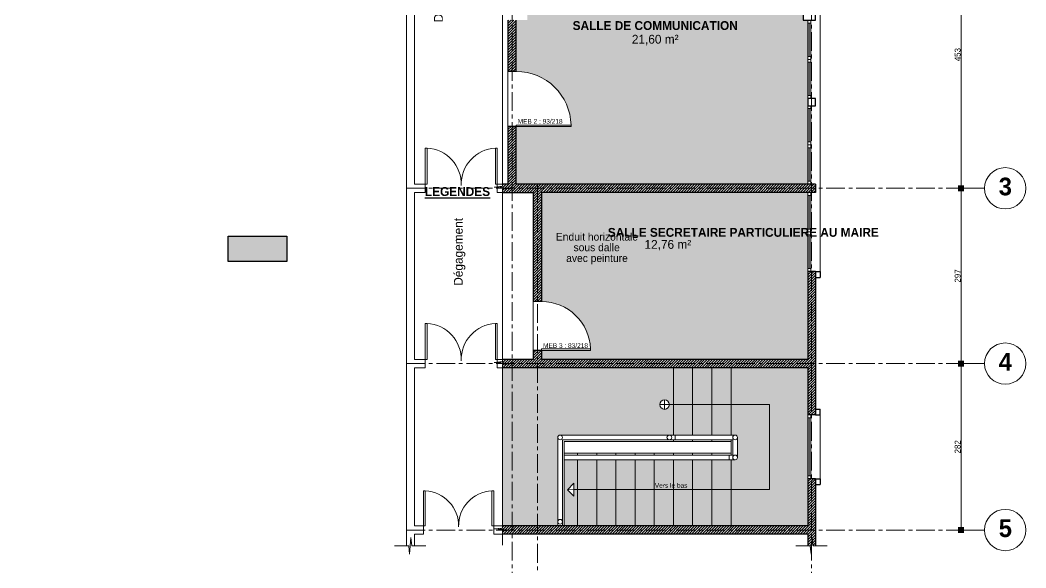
# Model space of a CAD drawing. Header units: centimetres. Extents: x -15293 to 11572, y -4790 to 2619.
# Drawn here: x -13590 to -11886, y -458 to 470 of the extents above; entities that cross this region are included whole.
import ezdxf

# ---------------------------------------------------------------- set-up
doc = ezdxf.new("R2010")
doc.units = ezdxf.units.CM
doc.linetypes.add('Axe', pattern=[1093.611073, 529.166651, -211.666656, 141.111112, -211.666656])
doc.linetypes.add('CENTER', pattern=[50.8, 31.75, -6.35, 6.35, -6.35])
doc.layers.get('0').update_dxf_attribs({"lineweight": 0})
for name, color, linetype, lineweight in [('Escalier', 7, 'Continuous', 9), ('Partie coupée', 7, 'Continuous', 30), ('Poteaux', 7, 'Continuous', 30), ('Symbole de rupture', 6, 'Continuous', 0), ('TSJ_MENUISERIE', 150, 'Continuous', 15), ('TSJ_MUR', 1, 'Continuous', 30), ('TSJ_VUE', 5, 'Continuous', 13)]:
    doc.layers.add(name, color=color, linetype=linetype, lineweight=lineweight)
for name, color, linetype in [('Garde corps métallique', 20, 'Continuous'), ('Ligne de foulée', 7, 'Continuous'), ('MArque de rupture', 7, 'Continuous'), ('TSJ_LEGENDE', 6, 'Continuous'), ('TSJ_PLAFONNAGE', 110, 'Continuous'), ('TSJ_TEXTE', 6, 'Continuous')]:
    doc.layers.add(name, color=color, linetype=linetype)
for name, color, linetype, lineweight, true_color in [('Partie Non étudiée', 7, 'Continuous', 0, 0xa8a8a8), ('TSJ_AXE', 7, 'CENTER', 0, 0xb80000), ('TSJ_HACHURE', 7, 'Axe', 0, 0x969696)]:
    doc.layers.add(name, color=color, linetype=linetype, lineweight=lineweight, true_color=true_color)
doc.styles.get("Standard").update_dxf_attribs({"font": 'GOTHIC.TTF'})
doc.dimstyles.new('Axe cotation', dxfattribs={"dimtxt": 10, "dimasz": 10, "dimexe": 10.625, "dimexo": 5, "dimtad": 1, "dimtxsty": 'Standard', "dimblk": 'BOXFILLED', "dimcen": 8, "dimadec": 0, "dimazin": 0, "dimtfac": 1, "dimtmove": 0, "dimatfit": 3, "dimldrblk": 'BOXFILLED', "dimfxl": 1, "dimlwd": 9, "dimlwe": 9, "dimarcsym": 0})

# ---------------------------------------------------------------- blocks, each defined once
blk = doc.blocks.new('Marque de rupture')
at = {"layer": 'Symbole de rupture', "lineweight": 20}
for p, q in [((0, -3.6), (0, 20.4)), ((0, -3.6), (-14.1, -5.1)), ((14.1, -7.1), (-14.1, -5.1)), ((0, -8.6), (14.1, -7.1)), ((0, -8.6), (0, -32.6))]:
    blk.add_line(p, q, dxfattribs=at)
blk = doc.blocks.new('_BoxFilled')
at = {"color": 0, "linetype": 'ByBlock', "lineweight": -2}
blk.add_line((-0.5, 0), (-1, 0), dxfattribs=at)
at = {"color": 0, "linetype": 'ByBlock'}
blk.add_solid([(-0.5, 0.5), (0.5, 0.5), (-0.5, -0.5), (0.5, -0.5)], dxfattribs=at)
blk = doc.blocks.new('*D444')
at = {"layer": 'Defpoints', "color": 0, "linetype": 'ByBlock', "transparency": 16777216}
for p in [(-11955.7, 638), (-11995.4, 185), (-11955.7, 185)]:
    blk.add_point(p, dxfattribs=at)
at = {"layer": 'TSJ_AXE', "color": 0, "linetype": 'ByBlock', "lineweight": 9, "transparency": 16777216}
for p, q in [((-11960.7, 638), (-12006, 638)), ((-11995.4, 628), (-11995.4, 195)), ((-11960.7, 185), (-12006, 185))]:
    blk.add_line(p, q, dxfattribs=at)
at = {"layer": 'TSJ_AXE', "color": 0, "linetype": 'ByBlock', "lineweight": 9, "transparency": 16777216, "xscale": 10, "yscale": 10, "zscale": 10}
for p, rotation in [((-11995.4, 638), 90), ((-11995.4, 185), 270)]:
    blk.add_blockref('_BoxFilled', p, dxfattribs=dict(at, rotation=rotation))
at = {"layer": 'TSJ_AXE', "color": 0, "linetype": 'ByBlock', "transparency": 16777216, "insert": (-12001.3, 411.5), "char_height": 10, "attachment_point": 5, "rotation": 90}
blk.add_mtext('453', dxfattribs=at)
blk = doc.blocks.new('*D445')
at = {"layer": 'Defpoints', "color": 0, "linetype": 'ByBlock', "transparency": 16777216}
for p in [(-11955.7, 185), (-11995.4, -112), (-11955.7, -112)]:
    blk.add_point(p, dxfattribs=at)
at = {"layer": 'TSJ_AXE', "color": 0, "linetype": 'ByBlock', "lineweight": 9, "transparency": 16777216}
for p, q in [((-11960.7, 185), (-12006, 185)), ((-11995.4, 175), (-11995.4, -102)), ((-11960.7, -112), (-12006, -112))]:
    blk.add_line(p, q, dxfattribs=at)
at = {"layer": 'TSJ_AXE', "color": 0, "linetype": 'ByBlock', "lineweight": 9, "transparency": 16777216, "xscale": 10, "yscale": 10, "zscale": 10}
for p, rotation in [((-11995.4, 185), 90), ((-11995.4, -112), 270)]:
    blk.add_blockref('_BoxFilled', p, dxfattribs=dict(at, rotation=rotation))
at = {"layer": 'TSJ_AXE', "color": 0, "linetype": 'ByBlock', "transparency": 16777216, "insert": (-12001.3, 36.5), "char_height": 10, "attachment_point": 5, "rotation": 90}
blk.add_mtext('297', dxfattribs=at)
blk = doc.blocks.new('*D446')
at = {"layer": 'Defpoints', "color": 0, "linetype": 'ByBlock', "transparency": 16777216}
for p in [(-11955.7, -112), (-11995.4, -394), (-11955.7, -394)]:
    blk.add_point(p, dxfattribs=at)
at = {"layer": 'TSJ_AXE', "color": 0, "linetype": 'ByBlock', "lineweight": 9, "transparency": 16777216}
for p, q in [((-11960.7, -112), (-12006, -112)), ((-11995.4, -122), (-11995.4, -384)), ((-11960.7, -394), (-12006, -394))]:
    blk.add_line(p, q, dxfattribs=at)
at = {"layer": 'TSJ_AXE', "color": 0, "linetype": 'ByBlock', "lineweight": 9, "transparency": 16777216, "xscale": 10, "yscale": 10, "zscale": 10}
for p, rotation in [((-11995.4, -112), 90), ((-11995.4, -394), 270)]:
    blk.add_blockref('_BoxFilled', p, dxfattribs=dict(at, rotation=rotation))
at = {"layer": 'TSJ_AXE', "color": 0, "linetype": 'ByBlock', "transparency": 16777216, "insert": (-12001.3, -253), "char_height": 10, "attachment_point": 5, "rotation": 90}
blk.add_mtext('282', dxfattribs=at)

msp = doc.modelspace()

# ---------------------------------------------------------------- hatches: boundary and pattern name
at = {"layer": 'TSJ_HACHURE', "lineweight": 0, "true_color": 0xc7c8ca}
h = msp.add_hatch(dxfattribs=at)
h.set_pattern_fill('ANSI31', color=9)
h.set_pattern_definition([(45, (-12966.9354, 0), (-2.245064, 2.245064), [])])
h.paths.add_polyline_path([(-12733.18, 1069.989), (-12733.18, 821.489), (-12772.18, 821.489), (-12772.18, 817.921), (-12786.322, 816.421), (-12758.038, 814.421), (-12772.18, 812.921), (-12772.18, 807.489), (-12733.18, 807.489), (-12733.18, 787.489), (-12720.18, 787.489), (-12720.18, 1069.989), (-12692.18, 1069.989), (-12692.18, 1094.989), (-12772.18, 1094.989), (-12772.18, 1085.17), (-12786.322, 1083.67), (-12758.038, 1081.67), (-12772.18, 1080.17), (-12772.18, 1069.989)])
h.paths.add_polyline_path([(-12242.18, 1094.989), (-12263.18, 1094.989), (-12263.18, 1069.989), (-12255.18, 1069.989), (-12255.18, 922.989), (-12242.18, 922.989)])
h.paths.add_polyline_path([(-12242.18, 630.989), (-12242.18, 644.989), (-12720.18, 644.989), (-12720.18, 694.989), (-12733.18, 694.989), (-12733.18, 644.989), (-12763.18, 644.989), (-12763.18, 496.489), (-12749.18, 496.489), (-12749.18, 630.989)])
h.paths.add_polyline_path([(-12749.18, 469.989), (-12763.18, 469.989), (-12763.18, 382.989), (-12749.18, 382.989)])
h.paths.add_polyline_path([(-12749.18, 289.989), (-12763.18, 289.989), (-12763.18, 191.989), (-12772.18, 191.989), (-12772.18, 188.421), (-12781.18, 187.466), (-12781.18, 186.557), (-12758.038, 184.921), (-12772.18, 183.421), (-12772.18, 177.989), (-12720.18, 177.989), (-12720.18, -7.011), (-12706.18, -7.011), (-12706.18, 177.989), (-12242.18, 177.989), (-12242.18, 191.989), (-12749.18, 191.989)])
h.paths.add_polyline_path([(-12242.18, 43.989), (-12255.18, 43.989), (-12255.18, -105.011), (-12706.18, -105.011), (-12706.18, -90.011), (-12720.18, -90.011), (-12720.18, -105.011), (-12772.18, -105.011), (-12772.18, -108.579), (-12781.18, -109.534), (-12781.18, -110.443), (-12758.038, -112.079), (-12772.18, -113.579), (-12772.18, -119.011), (-12255.18, -119.011), (-12255.18, -199.011), (-12242.18, -199.011)])
h.paths.add_polyline_path([(-12242.18, -307.011), (-12255.18, -307.011), (-12255.18, -387.011), (-12772.18, -387.011), (-12772.18, -390.579), (-12786.322, -392.079), (-12758.038, -394.079), (-12772.18, -395.579), (-12772.18, -401.011), (-12255.18, -401.011), (-12255.18, -421.011), (-12251.18, -421.011), (-12249.68, -435.153), (-12247.68, -406.869), (-12246.18, -421.011), (-12242.18, -421.011)])
at = {"layer": 'TSJ_PLAFONNAGE'}
h = msp.add_hatch(dxfattribs=at)
h.set_pattern_fill('ANSI36', color=256, scale=3)
h.paths.add_polyline_path([(-14474.374, -1165.011), (-14488.374, -1165.011), (-14488.374, -1142.011), (-14794.374, -1142.011), (-14794.374, -1164.011), (-14704.374, -1164.011), (-14704.374, -1167.011, -0.40407836), (-14794.374, -1254.011), (-14794.374, -1269.011), (-14488.374, -1248.011), (-14488.374, -1235.011), (-14474.374, -1235.011), (-14474.374, -1168.011)])
h.paths.add_polyline_path([(-14560.037, -1386.175), (-14562.319, -1379.365), (-14558.888, -1385.65), (-14487.484, -1352.981), (-14487.484, -1327.08), (-14495.56, -1326.509), (-14487.484, -1325.652), (-14487.484, -1260.981), (-14793.484, -1281.981), (-14793.484, -1299.011, -0.40407836), (-14703.484, -1386.011), (-14703.484, -1389.011), (-14793.484, -1389.011), (-14793.484, -1492.981)])
h.paths.add_polyline_path([(-14301.374, -1142.011), (-14474.374, -1142.011), (-14474.374, -1165.011), (-14404.374, -1165.011), (-14404.374, -1168.011), (-14404.438, -1168.011, -0.40171217), (-14474.374, -1235.011), (-14474.374, -1280.011), (-14387.379, -1280.011), (-14386.874, -1272.869), (-14386.116, -1280.011), (-14301.374, -1280.011)])
h.paths.add_polyline_path([(-14300.374, -401.011), (-14794.374, -401.011), (-14794.374, -563.011, -0.40452533), (-14700.374, -654.011), (-14700.374, -657.011), (-14794.374, -657.011), (-14794.374, -675.011), (-14300.374, -675.011), (-14300.374, -670.011), (-14300.374, -542.011)])
h.paths.add_polyline_path([(-14300.374, 43.989), (-14300.374, 48.989), (-14300.374, 177.989), (-14794.374, 177.989), (-14794.374, 4.989, -0.40407836), (-14704.374, -82.011), (-14704.374, -85.011), (-14794.374, -85.011), (-14794.374, -105.011), (-14300.374, -105.011)])
h.paths.add_polyline_path([(-14300.374, 469.989), (-14308.374, 469.989), (-14308.374, 496.989), (-14300.374, 496.989), (-14300.374, 501.989), (-14300.374, 630.989), (-14794.374, 630.989), (-14794.374, 496.489), (-14775.374, 496.489), (-14775.374, 469.989), (-14794.374, 469.989), (-14794.374, 383.989, -0.40452533), (-14700.374, 292.989), (-14700.374, 289.989), (-14794.374, 289.989), (-14794.374, 191.989), (-14300.374, 191.989), (-14300.374, 196.989), (-14300.374, 324.989), (-14300.374, 336.989), (-14300.374, 341.989)])
h.paths.add_polyline_path([(-15193.502, 104.032), (-15293.371, 104.032), (-15293.371, 60.885), (-15193.502, 60.885)])
h.paths.add_polyline_path([(-12756.18, -119.011), (-12772.18, -119.011), (-12772.18, -137.579), (-12772.18, -387.011), (-12756.18, -387.011)])
h.paths.add_polyline_path([(-12713.18, -119.011), (-12756.18, -119.011), (-12756.18, -387.011), (-12713.18, -387.011)])
h.paths.add_polyline_path([(-12505.68, -181.511, -1), (-12489.68, -181.511), (-12482.68, -181.511), (-12482.68, -119.011), (-12713.18, -119.011), (-12713.18, -387.011), (-12678.68, -387.011), (-12678.68, -237.011, -0.41421356), (-12674.68, -233.011), (-12482.68, -233.011), (-12482.68, -181.511), (-12489.68, -181.511, -1)])
h.paths.add_polyline_path([(-12450.18, -119.011), (-12482.68, -119.011), (-12482.68, -181.511), (-12450.18, -181.511)])
h.paths.add_polyline_path([(-12417.68, -119.011), (-12450.18, -119.011), (-12450.18, -181.511), (-12417.68, -181.511)])
h.paths.add_polyline_path([(-12385.18, -119.011), (-12417.68, -119.011), (-12417.68, -181.511), (-12385.18, -181.511)])
h.paths.add_polyline_path([(-12450.18, -181.511), (-12482.68, -181.511), (-12482.68, -233.011), (-12450.18, -233.011)])
h.paths.add_polyline_path([(-12417.68, -181.511), (-12450.18, -181.511), (-12450.18, -233.011), (-12417.68, -233.011)])
h.paths.add_polyline_path([(-12385.18, -181.511), (-12417.68, -181.511), (-12417.68, -233.011), (-12385.18, -233.011)])
h.paths.add_polyline_path([(-12255.18, -119.011), (-12385.18, -119.011), (-12385.18, -181.511), (-12320.18, -181.511), (-12320.18, -325.593), (-12385.18, -325.593), (-12385.18, -387.011), (-12255.18, -387.011), (-12255.18, -307.011), (-12255.18, -302.011), (-12255.18, -199.011)])
h.paths.add_polyline_path([(-12320.18, -181.511), (-12385.18, -181.511), (-12385.18, -233.011), (-12378.18, -233.011, -0.41421356), (-12374.18, -237.011), (-12374.18, -271.011, -0.41421356), (-12378.18, -275.011), (-12385.18, -275.011), (-12385.18, -325.593), (-12320.18, -325.593)], flags=17)
h.paths.add_polyline_path([(-12385.18, -275.011), (-12417.68, -275.011), (-12417.68, -325.593), (-12385.18, -325.593)])
h.paths.add_polyline_path([(-12385.18, -325.593), (-12417.68, -325.593), (-12417.68, -387.011), (-12385.18, -387.011)])
h.paths.add_polyline_path([(-12417.68, -325.593), (-12450.18, -325.593), (-12450.18, -387.011), (-12417.68, -387.011)])
h.paths.add_polyline_path([(-12417.68, -275.011), (-12450.18, -275.011), (-12450.18, -325.593), (-12417.68, -325.593)])
h.paths.add_polyline_path([(-12450.18, -275.011), (-12482.68, -275.011), (-12482.68, -325.593), (-12450.18, -325.593)])
h.paths.add_polyline_path([(-12450.18, -325.593), (-12482.68, -325.593), (-12482.68, -387.011), (-12450.18, -387.011)])
h.paths.add_polyline_path([(-12482.68, -325.593), (-12515.18, -325.593), (-12515.18, -387.011), (-12482.68, -387.011)])
h.paths.add_polyline_path([(-12482.68, -275.011), (-12515.18, -275.011), (-12515.18, -325.593), (-12482.68, -325.593)], flags=17)
h.paths.add_polyline_path([(-12515.18, -275.011), (-12547.68, -275.011), (-12547.68, -325.593), (-12515.18, -325.593)], flags=17)
h.paths.add_polyline_path([(-12515.18, -325.593), (-12547.68, -325.593), (-12547.68, -387.011), (-12515.18, -387.011)])
h.paths.add_polyline_path([(-12547.68, -325.593), (-12580.18, -325.593), (-12580.18, -387.011), (-12547.68, -387.011)])
h.paths.add_polyline_path([(-12547.68, -275.011), (-12580.18, -275.011), (-12580.18, -325.593), (-12547.68, -325.593)], flags=17)
h.paths.add_polyline_path([(-12580.18, -275.011), (-12612.68, -275.011), (-12612.68, -325.593), (-12580.18, -325.593)], flags=17)
h.paths.add_polyline_path([(-12580.18, -325.593), (-12612.68, -325.593), (-12612.68, -387.011), (-12580.18, -387.011)])
h.paths.add_polyline_path([(-12612.68, -325.593), (-12645.18, -325.593), (-12645.18, -387.011), (-12612.68, -387.011)])
h.paths.add_polyline_path([(-12612.68, -275.011), (-12645.18, -275.011), (-12645.18, -325.593), (-12612.68, -325.593)], flags=17)
h.paths.add_polyline_path([(-12645.18, -275.011), (-12667.68, -275.011), (-12667.68, -387.011), (-12645.18, -387.011), (-12645.18, -325.593), (-12651.375, -325.593), (-12651.375, -336.371), (-12662.258, -325.648), (-12651.375, -314.764), (-12651.375, -325.593), (-12645.18, -325.593)])
h.paths.add_polyline_path([(-12255.18, 777.989), (-12255.18, 789.989), (-12255.18, 794.989), (-12255.18, 922.989), (-12255.18, 1069.989), (-12263.18, 1069.989), (-12268.18, 1069.989), (-12361.18, 1069.989), (-12373.68, 1069.989), (-12378.68, 1069.989), (-12471.68, 1069.989), (-12483.68, 1069.989), (-12488.68, 1069.989), (-12581.68, 1069.989), (-12594.18, 1069.989), (-12599.18, 1069.989), (-12692.18, 1069.989), (-12720.18, 1069.989), (-12720.18, 787.489, -0.41404203), (-12627.657, 694.989), (-12720.18, 694.989), (-12720.18, 644.989), (-12255.18, 644.989), (-12255.18, 649.989)])
h.paths.add_polyline_path([(-12255.18, 469.989), (-12263.18, 469.989), (-12263.18, 496.989), (-12255.18, 496.989), (-12255.18, 501.989), (-12255.18, 630.989), (-12720.18, 630.989), (-12749.18, 630.989), (-12749.18, 496.489), (-12730.18, 496.489), (-12730.18, 469.989), (-12749.18, 469.989), (-12749.18, 382.989, -0.4140439), (-12656.158, 289.989), (-12749.18, 289.989), (-12749.18, 191.989), (-12255.18, 191.989), (-12255.18, 196.989), (-12255.18, 324.989), (-12255.18, 336.989), (-12255.18, 341.989)])
h.paths.add_polyline_path([(-13137.447, 104.032), (-13237.316, 104.032), (-13237.316, 60.885), (-13137.447, 60.885)])
h.paths.add_polyline_path([(-12255.18, 48.989), (-12255.18, 177.989), (-12706.18, 177.989), (-12706.18, -7.011, -0.40318823), (-12623.18, -87.011), (-12623.18, -90.011), (-12706.18, -90.011), (-12706.18, -105.011), (-12255.18, -105.011), (-12255.18, 43.989)])
h.paths.add_polyline_path([(-12343.642, -103.754), (-12343.642, -83.322), (-12365.23, -83.322), (-12365.23, -103.754)], flags=24)
h.paths.add_polyline_path([(-12539.449, 73.396), (-12447.567, 73.396), (-12447.567, 105.777), (-12539.449, 105.777)], flags=24)
h.paths.add_polyline_path([(-12692.551, 94.359), (-12267.856, 94.359), (-12267.856, 127.179), (-12692.551, 127.179)], flags=24)
h.paths.add_polyline_path([(-12534.91, 848.484), (-12443.029, 848.484), (-12443.029, 880.865), (-12534.91, 880.865)], flags=24)
h.paths.add_polyline_path([(-12582.45, 869.447), (-12391.615, 869.447), (-12391.615, 902.266), (-12582.45, 902.266)], flags=24)
h.paths.add_polyline_path([(-12559.676, 421.008), (-12467.795, 421.008), (-12467.795, 453.389), (-12559.676, 453.389)], flags=24)
h.paths.add_polyline_path([(-12655.779, 444.811), (-12370.162, 444.811), (-12370.162, 477.63), (-12655.779, 477.63)], flags=24)
h.paths.add_polyline_path([(-12516.625, -327.17), (-12454.727, -327.17), (-12454.727, -309.9), (-12516.625, -309.9)], flags=9)
h.paths.add_polyline_path([(-14593.254, 456.561), (-14501.373, 456.561), (-14501.373, 488.942), (-14593.254, 488.942)], flags=24)
h.paths.add_polyline_path([(-14728.947, 478.903), (-14379.414, 478.903), (-14379.414, 511.723), (-14728.947, 511.723)], flags=24)
h.paths.add_polyline_path([(-14591.242, 33.333), (-14499.36, 33.333), (-14499.36, 65.714), (-14591.242, 65.714)], flags=24)
h.paths.add_polyline_path([(-14739.324, 55.753), (-14332.168, 55.753), (-14332.168, 113.95), (-14739.324, 113.95)], flags=24)
h.paths.add_polyline_path([(-14596.604, -582.984), (-14504.723, -582.984), (-14504.723, -550.603), (-14596.604, -550.603)], flags=24)
h.paths.add_polyline_path([(-14644.84, -562.786), (-14450.672, -562.786), (-14450.672, -529.966), (-14644.84, -529.966)], flags=24)
h.paths.add_polyline_path([(-14679.356, -1383.576), (-14599.048, -1383.576), (-14599.048, -1351.195), (-14679.356, -1351.195)], flags=24)
h.paths.add_polyline_path([(-14682.181, -1358.113), (-14594.49, -1358.113), (-14594.49, -1299.916), (-14682.181, -1299.916)], flags=24)
h.paths.add_polyline_path([(-14660.538, -1239.518), (-14580.231, -1239.518), (-14580.231, -1207.137), (-14660.538, -1207.137)], flags=24)
h.paths.add_polyline_path([(-14680.842, -1221.449), (-14558.919, -1221.449), (-14558.919, -1188.63), (-14680.842, -1188.63)], flags=24)
h.paths.add_polyline_path([(-14485.895, -1181.958), (-14405.055, -1181.958), (-14405.055, -1164.688), (-14485.895, -1164.688)], flags=25)
h.paths.add_polyline_path([(-14421.375, -1261.363), (-14341.068, -1261.363), (-14341.068, -1228.982), (-14421.375, -1228.982)], flags=24)
h.paths.add_polyline_path([(-14421.389, -1239.558), (-14344.559, -1239.558), (-14344.559, -1181.739), (-14421.389, -1181.739)], flags=24)
h.paths.add_polyline_path([(-14660.538, -1239.518), (-14580.231, -1239.518), (-14580.231, -1207.137), (-14660.538, -1207.137)], flags=24)
h.paths.add_polyline_path([(-14680.842, -1221.449), (-14558.919, -1221.449), (-14558.919, -1188.63), (-14680.842, -1188.63)], flags=24)
h.paths.add_polyline_path([(-14485.895, -1181.958), (-14405.055, -1181.958), (-14405.055, -1164.688), (-14485.895, -1164.688)], flags=24)

# ---------------------------------------------------------------- linework, layer by layer
at = {"layer": 'Escalier', "lineweight": 9}
for p, q in [((-12580.18, -264.011), (-12580.18, -267.011)), ((-12547.68, -264.011), (-12547.68, -267.011)), ((-12515.18, -264.011), (-12515.18, -267.011)), ((-12482.68, -264.011), (-12482.68, -267.011)), ((-12450.18, -264.011), (-12450.18, -267.011)), ((-12417.68, -264.011), (-12417.68, -267.011))]:
    msp.add_line(p, q, dxfattribs=at)
at = {"layer": 'Garde corps métallique', "lineweight": 9}
for p, q in [((-12678.68, -237.011), (-12678.68, -387.011)), ((-12674.68, -233.011), (-12378.18, -233.011)), ((-12479.68, -233.011), (-12479.68, -241.011)), ((-12374.18, -237.011), (-12374.18, -271.011)), ((-12670.68, -241.011), (-12382.18, -241.011)), ((-12670.68, -241.011), (-12670.68, -387.011)), ((-12382.18, -241.011), (-12382.18, -267.011)), ((-12382.18, -267.011), (-12667.68, -267.011)), ((-12388.18, -275.011), (-12388.18, -267.011)), ((-12378.18, -275.011), (-12667.68, -275.011))]:
    msp.add_line(p, q, dxfattribs=at)
at = {"layer": 'Garde corps métallique', "lineweight": 20}
for centre in [(-12674.68, -237.011), (-12489.68, -237.011), (-12378.18, -237.011), (-12378.18, -271.011), (-12674.68, -380.011)]:
    msp.add_circle(centre, 4, dxfattribs=at)
at = {"layer": 'Ligne de foulée', "lineweight": 20}
for p, q in [((-12489.68, -181.511), (-12505.68, -181.511)), ((-12497.68, -189.511), (-12497.68, -173.511)), ((-12662.258, -325.648), (-12651.375, -325.568))]:
    msp.add_line(p, q, dxfattribs=at)
at = {"layer": 'Ligne de foulée', "lineweight": 0}
msp.add_lwpolyline([(-12489.68, -181.511), (-12320.18, -181.511), (-12320.18, -325.593), (-12651.375, -325.593)], dxfattribs=at)
at = {"layer": 'Ligne de foulée', "lineweight": 20}
msp.add_lwpolyline([(-12651.375, -336.371), (-12651.375, -314.764), (-12662.258, -325.648)], close=True, dxfattribs=at)
msp.add_circle((-12497.68, -181.511), 8, dxfattribs=at)
at = {"layer": 'MArque de rupture', "lineweight": 0}
for p, q in [((-12772.18, 788.921), (-12772.18, 191.989)), ((-12772.18, 159.421), (-12772.18, -105.011)), ((-12772.18, -137.579), (-12772.18, -387.011))]:
    msp.add_line(p, q, dxfattribs=at)
at = {"layer": 'Partie coupée'}
for p, q in [((-12242.18, 43.989), (-12234.18, 43.989)), ((-12234.18, 43.989), (-12234.18, 33.989)), ((-12242.18, 33.989), (-12234.18, 33.989)), ((-12242.18, -189.011), (-12234.18, -189.011)), ((-12242.18, -199.011), (-12234.18, -199.011)), ((-12234.18, -199.011), (-12234.18, -189.011)), ((-12242.18, -307.011), (-12234.18, -307.011)), ((-12242.18, -317.011), (-12234.18, -317.011)), ((-12234.18, -307.011), (-12234.18, -317.011))]:
    msp.add_line(p, q, dxfattribs=at)
at = {"layer": 'Partie Non étudiée'}
for p, q in [((-12935.18, 1094.989), (-12935.18, -421.011)), ((-12921.18, 807.489), (-12921.18, 191.989)), ((-12903.18, 191.989), (-12921.18, 191.989)), ((-12903.18, 191.989), (-12903.18, 177.989)), ((-12772.18, 191.989), (-12781.18, 191.989)), ((-12781.18, 191.989), (-12781.18, 177.989)), ((-12921.18, 177.989), (-12921.18, -105.011)), ((-12921.18, 177.989), (-12903.18, 177.989)), ((-12781.18, 177.989), (-12772.18, 177.989)), ((-12903.18, -105.011), (-12921.18, -105.011)), ((-12921.18, -119.011), (-12921.18, -387.011)), ((-12903.18, -119.011), (-12921.18, -119.011)), ((-12903.18, -105.011), (-12903.18, -119.011)), ((-12781.18, -105.011), (-12781.18, -119.011)), ((-12781.18, -105.011), (-12772.18, -105.011)), ((-12781.18, -119.011), (-12772.18, -119.011)), ((-12906.18, -387.011), (-12921.18, -387.011)), ((-12906.18, -401.011), (-12906.18, -387.011)), ((-12787.18, -401.011), (-12787.18, -387.011)), ((-12787.18, -387.011), (-12772.18, -387.011)), ((-12906.18, -401.011), (-12921.18, -401.011)), ((-12921.18, -401.011), (-12921.18, -421.011)), ((-12787.18, -401.011), (-12772.18, -401.011))]:
    msp.add_line(p, q, dxfattribs=at)
at = {"layer": 'Partie Non étudiée', "lineweight": 9}
for p, q in [((-12929.68, -435.153), (-12927.68, -406.869)), ((-12926.18, -421.011), (-12927.68, -406.869)), ((-12931.18, -421.011), (-12955.18, -421.011)), ((-12931.18, -421.011), (-12929.68, -435.153)), ((-12926.18, -421.011), (-12902.18, -421.011))]:
    msp.add_line(p, q, dxfattribs=at)
at = {"layer": 'Partie Non étudiée'}
for points in [[(-12903.18, 191.989), (-12900.18, 191.989), (-12900.18, 252.989), (-12903.18, 252.989)], [(-12781.18, 191.989), (-12784.18, 191.989), (-12784.18, 252.989), (-12781.18, 252.989)], [(-12903.18, -105.011), (-12900.18, -105.011), (-12900.18, -44.011), (-12903.18, -44.011)], [(-12781.18, -105.011), (-12784.18, -105.011), (-12784.18, -44.011), (-12781.18, -44.011)], [(-12906.18, -387.011), (-12903.18, -387.011), (-12903.18, -327.511), (-12906.18, -327.511)], [(-12790.18, -387.011), (-12787.18, -387.011), (-12787.18, -327.511), (-12790.18, -327.511)]]:
    msp.add_lwpolyline(points, close=True, dxfattribs=at)
at = {"layer": 'Partie Non étudiée', "lineweight": 0}
for centre, radius, start, end in [((-12903.159, 192.04), 61.021, 357.858402, 87.202047), ((-12781.201, 192.04), 61.021, 92.797953, 182.141598), ((-12903.159, -104.96), 61.021, 357.858402, 87.202047), ((-12781.201, -104.96), 61.021, 92.797953, 182.141598), ((-12906.183, -386.961), 59.526, 358.415947, 87.108115), ((-12787.177, -386.961), 59.526, 92.891885, 181.584053)]:
    msp.add_arc(centre, radius, start, end, dxfattribs=at)
at = {"layer": 'Poteaux'}
for points in [[(-12242.18, 496.989), (-12263.18, 496.989), (-12263.18, 469.989), (-12242.18, 469.989)], [(-12242.18, 336.989), (-12255.18, 336.989), (-12255.18, 324.989), (-12242.18, 324.989)]]:
    msp.add_lwpolyline(points, close=True, dxfattribs=at)
at = {"layer": 'Symbole de rupture', "lineweight": 20}
for p, q in [((-12249.68, -435.153), (-12247.68, -406.869)), ((-12246.18, -421.011), (-12247.68, -406.869)), ((-12251.18, -421.011), (-12275.18, -421.011)), ((-12251.18, -421.011), (-12249.68, -435.153)), ((-12246.18, -421.011), (-12222.18, -421.011))]:
    msp.add_line(p, q, dxfattribs=at)
at = {"layer": 'TSJ_AXE'}
for p, q in [((-12756.18, -649.005), (-12756.18, 1381.049)), ((-12248.68, -649.005), (-12248.68, 1381.049)), ((-12713.18, 191.989), (-12713.18, -585.96)), ((-12935.18, 184.989), (-11955.664, 184.989)), ((-12935.18, -112.011), (-11955.664, -112.011)), ((-12935.18, -394.011), (-11955.664, -394.011))]:
    msp.add_line(p, q, dxfattribs=at)
at = {"layer": 'TSJ_AXE', "linetype": 'ByBlock'}
for centre in [(-11920.664, 184.989), (-11920.664, -112.011), (-11920.664, -394.011)]:
    msp.add_circle(centre, 35, dxfattribs=at)
at = {"layer": 'TSJ_MENUISERIE', "lineweight": 20}
for p, q in [((-12255.18, 469.989), (-12255.18, 336.989)), ((-12252.68, 464.989), (-12252.68, 408.489)), ((-12250.18, 408.489), (-12250.18, 464.989)), ((-12252.68, 341.989), (-12252.68, 398.489)), ((-12250.18, 398.489), (-12250.18, 341.989)), ((-12255.18, 324.989), (-12255.18, 191.989)), ((-12252.68, 319.989), (-12252.68, 263.489)), ((-12250.18, 263.489), (-12250.18, 319.989)), ((-12656.18, 291.989), (-12749.18, 291.989)), ((-12749.18, 291.989), (-12749.18, 289.989)), ((-12749.18, 289.989), (-12656.18, 289.989)), ((-12656.18, 289.989), (-12656.18, 291.989)), ((-12252.68, 196.989), (-12252.68, 253.489)), ((-12250.18, 253.489), (-12250.18, 196.989)), ((-12255.18, 177.989), (-12255.18, 43.989)), ((-12252.68, 172.989), (-12252.68, 115.989)), ((-12250.18, 115.989), (-12250.18, 172.989)), ((-12252.68, 48.989), (-12252.68, 105.989)), ((-12250.18, 105.989), (-12250.18, 48.989)), ((-12255.18, -199.011), (-12255.18, -307.011)), ((-12252.68, -204.011), (-12252.68, -302.011)), ((-12250.18, -302.011), (-12250.18, -204.011))]:
    msp.add_line(p, q, dxfattribs=at)
for points in [[(-12255.18, 469.989), (-12255.18, 469.989), (-12255.18, 464.989), (-12250.18, 464.989), (-12250.18, 469.989)], [(-12250.18, 336.989), (-12250.18, 341.989), (-12255.18, 341.989), (-12255.18, 336.989)], [(-12255.18, 324.989), (-12255.18, 324.989), (-12255.18, 319.989), (-12250.18, 319.989), (-12250.18, 324.989)], [(-12250.18, 191.989), (-12250.18, 196.989), (-12255.18, 196.989), (-12255.18, 191.989)], [(-12255.18, 177.989), (-12255.18, 172.989), (-12250.18, 172.989), (-12250.18, 177.989)], [(-12255.18, -199.011), (-12255.18, -204.011), (-12250.18, -204.011), (-12250.18, -199.011)], [(-12255.18, -307.011), (-12255.18, -302.011), (-12250.18, -302.011), (-12250.18, -307.011)]]:
    msp.add_lwpolyline(points, dxfattribs=at)
for points in [[(-12255.18, 403.489), (-12250.18, 403.489), (-12250.18, 408.489), (-12255.18, 408.489)], [(-12255.18, 403.489), (-12250.18, 403.489), (-12250.18, 398.489), (-12255.18, 398.489)], [(-12255.18, 258.489), (-12250.18, 258.489), (-12250.18, 263.489), (-12255.18, 263.489)], [(-12255.18, 258.489), (-12250.18, 258.489), (-12250.18, 253.489), (-12255.18, 253.489)], [(-12255.18, 115.989), (-12250.18, 115.989), (-12250.18, 110.989), (-12255.18, 110.989)], [(-12255.18, 110.989), (-12250.18, 110.989), (-12250.18, 105.989), (-12255.18, 105.989)], [(-12255.18, 43.989), (-12250.18, 43.989), (-12250.18, 48.989), (-12255.18, 48.989)], [(-12706.18, -90.011), (-12623.18, -90.011), (-12623.18, -87.011), (-12706.18, -87.011)]]:
    msp.add_lwpolyline(points, close=True, dxfattribs=at)
for centre, radius, start, end in [((-12749.196, 289.951), 93.038, 1.255233, 89.990278), ((-12706.221, -90.11), 83.099, 2.13698, 89.971829)]:
    msp.add_arc(centre, radius, start, end, dxfattribs=at)
at = {"layer": 'TSJ_MUR'}
for p, q in [((-12763.18, 469.989), (-12763.18, 382.989)), ((-12749.18, 382.989), (-12763.18, 382.989)), ((-12763.18, 289.989), (-12763.18, 191.989)), ((-12749.18, 289.989), (-12763.18, 289.989)), ((-12763.18, 191.989), (-12772.18, 191.989)), ((-12242.18, 191.989), (-12749.18, 191.989)), ((-12242.18, 191.989), (-12242.18, 177.989)), ((-12772.18, 177.989), (-12720.18, 177.989)), ((-12720.18, 177.989), (-12720.18, -7.011)), ((-12706.18, 177.989), (-12706.18, -7.011)), ((-12242.18, 177.989), (-12706.18, 177.989)), ((-12255.18, 43.989), (-12255.18, -105.011)), ((-12242.18, 43.989), (-12255.18, 43.989)), ((-12242.18, 43.989), (-12242.18, -199.011)), ((-12706.18, -7.011), (-12720.18, -7.011)), ((-12720.18, -90.011), (-12720.18, -105.011)), ((-12706.18, -90.011), (-12720.18, -90.011)), ((-12706.18, -90.011), (-12706.18, -105.011)), ((-12720.18, -105.011), (-12772.18, -105.011)), ((-12255.18, -119.011), (-12772.18, -119.011)), ((-12255.18, -105.011), (-12706.18, -105.011)), ((-12255.18, -119.011), (-12255.18, -199.011)), ((-12242.18, -199.011), (-12255.18, -199.011)), ((-12255.18, -307.011), (-12255.18, -387.011)), ((-12242.18, -307.011), (-12255.18, -307.011)), ((-12242.18, -307.011), (-12242.18, -421.011)), ((-12255.18, -387.011), (-12772.18, -387.011)), ((-12255.18, -401.011), (-12772.18, -401.011)), ((-12255.18, -401.011), (-12255.18, -421.011))]:
    msp.add_line(p, q, dxfattribs=at)
for points in [[(-12749.18, 382.989), (-12749.18, 469.989)], [(-12749.18, 191.989), (-12749.18, 289.989)]]:
    msp.add_lwpolyline(points, dxfattribs=at)
at = {"layer": 'TSJ_PLAFONNAGE'}
msp.add_lwpolyline([(-13237.316, 104.032), (-13137.447, 104.032), (-13137.447, 60.885), (-13237.316, 60.885)], close=True, dxfattribs=at)
at = {"layer": 'TSJ_VUE', "lineweight": 9}
for p, q in [((-12234.18, 43.989), (-12234.18, 922.989)), ((-12763.18, 382.989), (-12763.18, 289.989)), ((-12720.18, -90.011), (-12720.18, -7.011)), ((-12482.68, -119.011), (-12482.68, -233.011)), ((-12450.18, -119.011), (-12450.18, -233.011)), ((-12417.68, -119.011), (-12417.68, -233.011)), ((-12385.18, -119.011), (-12385.18, -233.011)), ((-12234.18, -199.011), (-12234.18, -307.011)), ((-12667.68, -244.011), (-12667.68, -387.011)), ((-12482.68, -244.011), (-12667.68, -244.011)), ((-12482.68, -241.011), (-12482.68, -244.011)), ((-12450.18, -241.011), (-12450.18, -244.011)), ((-12417.68, -241.011), (-12417.68, -244.011)), ((-12385.18, -241.011), (-12385.18, -267.011)), ((-12385.18, -264.011), (-12667.68, -264.011)), ((-12645.18, -264.011), (-12645.18, -267.011)), ((-12612.68, -264.011), (-12612.68, -267.011)), ((-12645.18, -275.011), (-12645.18, -387.011)), ((-12612.68, -275.011), (-12612.68, -387.011)), ((-12580.18, -275.011), (-12580.18, -387.011)), ((-12547.68, -275.011), (-12547.68, -387.011)), ((-12515.18, -275.011), (-12515.18, -387.011)), ((-12482.68, -275.011), (-12482.68, -387.011)), ((-12450.18, -275.011), (-12450.18, -387.011)), ((-12417.68, -275.011), (-12417.68, -387.011)), ((-12385.18, -275.011), (-12385.18, -387.011))]:
    msp.add_line(p, q, dxfattribs=at)
at = {"layer": 'TSJ_VUE'}
msp.add_line((-12482.68, -244.011), (-12385.18, -244.011), dxfattribs=at)

# ---------------------------------------------------------------- block references
for p in [(-12772.18, 191.989), (-12772.18, -105.011), (-12772.18, -387.011)]:
    msp.add_blockref('Marque de rupture', p)

# ---------------------------------------------------------------- texts
at = {"layer": 'Partie Non étudiée', "char_height": 15, "attachment_point": 5, "rotation": 90}
for insert in [(-12878.654, 523.752), (-12844.976, 77.32)]:
    msp.add_mtext_dynamic_manual_height_columns('Dégagement', width=479.47189, gutter_width=12.5, heights=[2.167], dxfattribs=dict(at, insert=insert))
at = {"layer": 'TSJ_AXE', "char_height": 30, "attachment_point": 1}
for s, insert in [('{\\fCentury Gothic|b1|i0|c0|p34;3}', (-11931.615, 203.096)), ('{\\fCentury Gothic|b1|i0|c0|p34;4}', (-11931.615, -93.904)), ('{\\fCentury Gothic|b1|i0|c0|p34;5}', (-11931.615, -375.904))]:
    msp.add_mtext_dynamic_manual_height_columns(s, width=43.00473, gutter_width=12.5, heights=[0], dxfattribs=dict(at, insert=insert))
at = {"layer": 'TSJ_LEGENDE', "attachment_point": 5}
for s, width, insert, char_height in [('{\\fCentury Gothic|b1|i0|c0|p34;\\LLEGENDES}', 648.07135, (-12848.58, 179.368), 15), ('Enduit horizontale ', 1026.80158, (-12612.234, 102.794), 13), ('sous dalle', 1026.80158, (-12612.777, 84.834), 13), ('avec peinture', 1026.80158, (-12612.234, 64.754), 13)]:
    msp.add_mtext_dynamic_manual_height_columns(s, width=width, gutter_width=12.5, heights=[2.167], dxfattribs=dict(at, insert=insert, char_height=char_height))
at = {"layer": 'TSJ_TEXTE'}
for s, width, heights, insert, char_height, attachment_point in [('{\\fCentury Gothic|b1|i0|c0|p34;SALLE DE COMMUNICATION}', 569.05307, [2.167], (-12513.618, 460.66), 15, 5), ('21,60 m²', 210.39385, [2.167], (-12513.618, 436.169), 15, 5), ('MEB 2 : 93/218 ', 106.9004, [0], (-12746.661, 302.465), 8, 1), ('{\\fCentury Gothic|b1|i0|c0|p34;SALLE SECRETAIRE PARTICULIERE AU MAIRE}', 648.07135, [2.167], (-12364.348, 110.208), 15, 5), ('12,76 m²', 210.39385, [2.167], (-12492.218, 88.557), 15, 5), ('MEB 3 : 83/218 ', 106.9004, [0], (-12703.661, -77.535), 8, 1), ('Vers le bas', 106.9004, [0], (-12514.261, -314.516), 8, 1)]:
    msp.add_mtext_dynamic_manual_height_columns(s, width=width, gutter_width=12.5, heights=heights, dxfattribs=dict(at, insert=insert, char_height=char_height, attachment_point=attachment_point))

# ---------------------------------------------------------------- dimensions: what is measured, and where the dimension line sits
at = {"layer": 'TSJ_AXE', "linetype": 'ByBlock'}
for base, p1, p2, picture, middle in [((-11995.416, 184.989), (-11955.664, 637.989), (-11955.664, 184.989), '*D444', (-12001.293, 411.489)), ((-11995.416, -112.011), (-11955.664, 184.989), (-11955.664, -112.011), '*D445', (-12001.293, 36.489)), ((-11995.416, -394.011), (-11955.664, -112.011), (-11955.664, -394.011), '*D446', (-12001.293, -253.011))]:
    dim = msp.add_linear_dim(base=base, p1=p1, p2=p2, angle=90, dimstyle='Axe cotation', dxfattribs=at)
    dim.commit()
    dim.dimension.update_dxf_attribs({"geometry": picture, "text_midpoint": middle})

doc.saveas('drawing.dxf')
